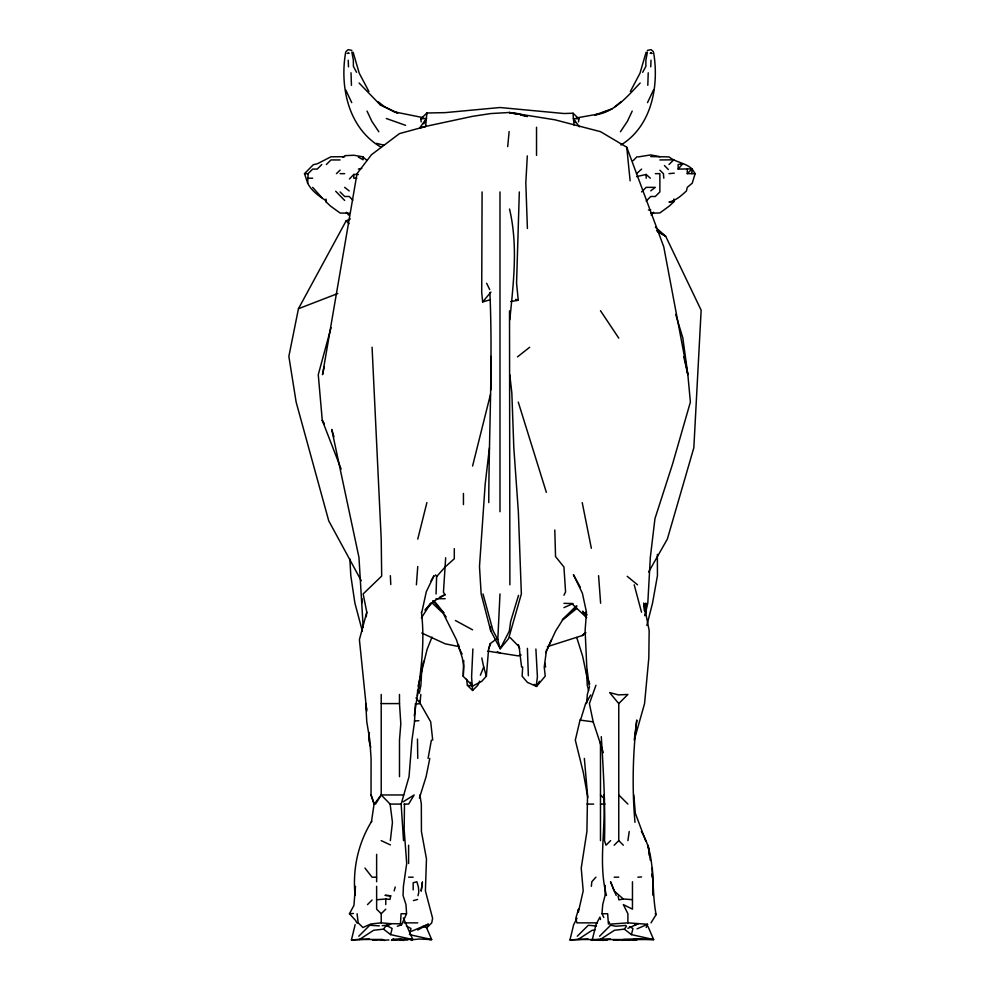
<?xml version="1.0" encoding="UTF-8"?>
<svg xmlns="http://www.w3.org/2000/svg" width="990" height="990" viewBox="0 0 990 990"><rect width="100%" height="100%" fill="white"/><g stroke="black" fill="none" stroke-linecap="round" stroke-linejoin="round"><path stroke-width="1.49" d="M385.766 904.6L385.766 898.97L376.633 899.774L376.633 909.166L381.212 913.733L381.212 922.866L370.842 923.979L362.934 927.506L358.182 922.866L357.093 913.733M404.106 832.899L404.489 804.09M463.444 504.591L463.444 493.441M509.887 584.805L509.516 310.823M536.531 155.393L536.531 127.252M600.485 840.634L600.485 741.597M611.498 924.016L627.895 922.866L627.895 913.733L623.329 904.6L632.462 909.166L632.462 881.756M381.212 694.448L381.212 794.958L375.544 804.09M605.175 885.431L605.076 895.455L602.712 904.6L601.994 913.733L603.801 917.458M488.763 502.586C488.911 432.543 492.933 362.427 489.889 292.434M371.374 822.368L374.071 804.09L371.04 794.958L371.077 758.414L369.827 740.136L366.783 721.859L365.768 703.593L366.721 709.682M482.093 191.936L481.709 292.434L482.637 301.938L489.864 299.859M436.058 593.988L436.627 576.588L435.476 574.905M472.886 648.957L471.587 676.999L472.577 690.476L467.391 685.315L466.599 679.227M647.807 85.313L648.227 72.802M363.194 627.45L358.962 557.407L331.737 429.487L333.952 436.751M650.764 66.862L651.012 60.192M645.369 615.273L645.876 603.083L644.935 610.694M691.849 173.646L692.047 168.894C685.563 162.805 675.96 162.521 669.005 156.903L650.739 156.556M496.238 639.119L490.842 643.166L488.627 648.772L486.362 676.182L481.709 681.368L472.762 685.971L463.258 676.356L463.691 665.923L462.318 657.904L456.39 639.627L443.371 613.627L431.986 602.786M415.392 703.593L414.525 721.859L411.939 740.136L409.043 776.68L401.148 804.09L403.524 840.634M509.763 374.666L511.842 392.943L513.81 447.765L518.352 511.719L521.359 593.951L508.6 638.587L500.197 648.772L497.797 639.627L499.987 593.951M417.347 696.007L417.644 690.166M519.317 191.936L516.57 283.301L518.253 300.292L510.716 301.542M578.346 912.211L583.197 890.889L581.229 868.044L586.909 831.501L587.54 794.958L584.347 758.414M361.758 603.083L361.981 598.641M376.633 886.322L376.633 899.774M421.814 668.559L420.899 685.315L419.302 693.149M445.673 557.754L443.446 592.366L445.166 594.656L433.769 601.153L425.044 610.211L430.873 603.083L421.394 617.909M527.311 155.888L525.814 182.804L527.398 228.48M509.813 319.844C513.414 282.979 518.178 245.78 509.528 209.051M522.671 667.037L522.126 676.182L527.398 682.37L536.518 686.441L545.23 676.182L544.24 667.037L546.554 649.7M404.304 831.501L406.704 863.478L403.413 886.322L403.041 895.455L405.974 904.6L406.593 913.733L401.519 924.833L400.443 923.831L401.074 913.733L406.308 913.733M416.406 584.805L417.755 566.54M369.394 732.526L368.8 740.136L370.743 747.165M586.736 702.071L587.342 694.448L589.52 686.615M421.183 121.881L420.837 118.837L426.443 118.416L419.661 127.982L425.601 126.584L426.888 113.008L445.166 112.625L499.987 107.514L563.941 113.516L573.074 113.231L578.903 118.837L578.531 121.881M346.29 212.281L348.74 215.127L349.223 213.246L340.09 213.023L330.499 206.069L325.809 201.613L326.428 201.032C319.238 196.218 311.763 191.206 307.68 183.261L308.1 173.646L312.679 169.08L317.246 169.08L321.812 164.513M420.812 694.448L419.983 703.593L419.673 700.549M345.621 52.544C339.644 87.145 348.468 128.106 380.704 146.978M507.709 146.644L509.12 131.534M644.304 610.694L643.723 603.083L649.155 630.494L648.821 657.904L644.564 703.593L634.231 740.136L636.805 719.99C632.746 753.873 632.016 788.486 634.986 822.368M591.352 886.322L591.81 881.756L595.918 877.19M325.809 201.613L326.094 199.089M390.345 840.634L392.448 822.368L390.122 804.09L381.212 794.958L374.257 804.09L371.04 794.958M489.431 447.765L485.162 484.308L479.494 566.54L481.152 593.951L490.718 630.766L500.197 648.772L509.318 631.063L510.667 621.361L518.537 595.337M366.25 616.795L366.795 612.216L363.144 593.951L381.682 576.081L381.212 539.129L372.067 347.255M536.221 685.872L537.409 676.95L535.887 649.019M463.753 660.54L463.258 676.356M627.895 840.634L629.244 831.501M577.999 912.211L578.507 909.166L575.809 918.299L576.923 922.866L597.44 922.866M419.414 798.002L426.108 776.68L429.796 758.414M414.266 715.869C419.364 681.702 425.737 646.767 421.418 612.216M428.088 758.414L431.38 740.136M647.423 52.049L645.913 59.907L645.864 66.367L642.671 72.332M423.769 661.196L421.047 670.985M390.691 895.814L385.271 895.344L390.691 895.814L389.973 899.427L385.766 898.97M488.936 648.772L490.013 643.488M421.827 612.216L426.306 591.698L434.053 575.673L431.034 580.895M417.99 895.74L418.807 892.027L418.399 886.99L416.864 881.756L413.177 882.734L413.177 889.849M324.163 367.191L322.517 374.666L357.019 173.658L371.448 154.749L399.477 133.601L426.888 126.126L472.577 116.325L490.842 113.553L509.12 112.501L518.253 113.664L527.398 116.511L520.369 114.976M644.911 615.731L647.807 603.083L650.331 557.407L654.947 518.673L672.507 464.211L690.389 402.076L687.852 374.666L682.803 337.838L675.675 314.399M580.202 719.408L575.314 740.136L583.32 772.547L587.812 797.569M369.579 938.978L351.438 939.906L355.138 924.672M418.151 686.045L427.074 649.428L431.999 637.127M588.11 938.978L569.968 939.906L573.668 924.672L576.984 918.324M610.409 938.978L592.268 939.906L595.968 924.672L599.94 917.062L600.534 919.512M403.351 917.94L412.818 939.56L390.629 934.622L392.114 928.509L386.397 925.316L382.177 925.662M409.476 934.622L410.974 928.509L406.395 925.959M647.918 926.306L653.648 939.56L631.447 934.622L632.944 928.509L629.516 926.603M350.336 218.926L346.154 220.795L298.448 308.731L288.857 356.4L296.134 402.076L328.742 520.851L361.226 580.66M417.755 539.129L426.888 502.586M472.577 466.03L490.471 394.428M646.854 625.457L652.534 603.083L657.447 575.673L657.36 554.351M366.795 612.216L359.407 639.627L366.733 711.204M646.136 52.185L639.998 73.21L630.358 91.476M331.031 327.678L318.26 374.666L322.27 420.354L341.142 469.111M394.181 890.889L395.257 887.028M678.15 169.08L682.716 163.833L678.15 164.513L678.15 169.08L692.047 168.894L695.153 173.646L692.22 183.187L687.283 187.358L686.429 190.959C681.417 195.612 675.836 200.586 669.005 202.084L674.054 201.527L673.918 198.99M595.943 685.315L589.396 703.593L593.196 721.859L603.343 752.635M586.29 703.593L587.689 699.67M422.705 926.405L426.888 927.655L428.175 924.19L411.543 931.281M545.824 652.682L551.554 639.627M627.895 922.866L647.584 924.276L646.173 927.494M480.36 675.242L483.714 667.037L481.808 657.991M479.618 681.132L477.799 685.315L472.577 690.476M371.696 821.267C357.922 843.641 352.465 869.381 355.076 895.455L355.398 886.322L353.95 905.392L349.458 913.733L355.806 920.688L356.746 922.866L358.182 922.866M547.383 648.772L555.576 631.125L562.605 619.95L576.836 608.442M632.214 111.09L627.437 121.25L620.408 131.794M647.51 102.638L653.536 89.892M423.831 123.886L426.443 118.416M563.941 595.225L565.575 591.933L563.941 566.998L555.526 556.541L554.808 529.996M539.439 681.306L536.518 686.441L534.303 684.337M648.611 572.01L667.334 539.129L693.841 447.765L701.143 310.179L665.651 236.189L655.355 227.168M590.721 694.98L585.622 703.593L580.511 720.151L593.282 721.859M650.999 922.866L656.123 914.599C650.653 887.065 656.63 856.461 641.359 831.501M345.918 51.641L348.183 49.648L351.883 50.391M372.549 940.314L381.496 939.72M391.409 940.314L400.344 939.72M591.08 940.314L600.027 939.72M613.379 940.314L622.314 939.72M351.438 939.906L359.444 939.522L373.626 930.278L383.489 929.14L386.397 925.316L390.32 924.252M592.268 939.906L600.274 939.522L614.443 930.278L624.319 929.14L626.497 926.281M482.637 301.938L490.916 292.099M651.148 215.078L653.648 212.244M436.627 576.588L445.166 566.948L454.299 558.756L454.299 548.67M349.421 178.967L353.789 174.426L358.355 174.488M307.68 183.261L304.512 173.646L313.323 164.687L317.246 163.82L330.945 156.791L344.656 156.705M576.18 606.004L562.345 619.864L576.997 606.09M381.212 913.733L385.766 909.166M326.378 164.513L330.945 159.947L340.09 159.947M641.594 191.924L646.173 187.358L655.306 187.358L650.739 190.835M646.173 201.057L650.739 196.49L655.306 196.49L659.872 191.924L659.872 173.646L655.306 173.646M695.153 173.646L687.283 173.646L692.047 168.894M367.5 904.6L372.067 900.021M618.762 703.593L627.895 694.448L618.416 694.893L609.63 692.604L618.762 703.593L618.762 840.634L623.329 845.2M614.184 845.2L618.762 840.634M358.764 936.231L369.79 925.254L379.368 925.885M577.294 936.231L588.32 925.254L596.487 925.996M599.581 936.231L610.607 925.254L615.966 926.232L625.816 925.427M669.005 164.513L673.745 159.823L659.872 159.947M610.607 840.634L606.004 845.2L604.519 840.634C605.385 805.947 603.492 771.346 601.277 736.671M426.888 927.655L431.739 922.866L432.605 918.299L425.403 890.889L426.467 858.912L421.431 831.501L421.332 804.09L419.921 794.958M420.837 118.837L426.888 113.008L426.888 113.862M336.439 173.646L340.09 170.144M640.171 83.024C627.054 96.661 614.815 112.13 594.73 115.026L612.278 108.751M636.521 173.745L641.594 169.08M343.047 157.323L345.015 155.653L353.975 155.257L362.922 156.841L363.107 159.774L358.355 157.113M620.916 145.01C651.754 126.126 659.229 85.994 653.623 52.544M614.58 106.92L620.94 101.846M517.485 356.883L529.675 347.255M585.894 632.746L582.219 635.568L547.334 646.656M647.361 50.391L651.061 49.648L653.338 51.641M569.968 939.906L577.974 939.522L592.156 930.278L594.978 929.957M403.153 801.813L414.154 794.958L408.623 804.09L404.044 804.09M393.575 938.978L392.325 939.745L400.665 939.027L412.818 939.56L410.702 939.696M412.422 938.978L411.184 939.745L419.512 939.027L431.677 939.56L426.566 927.692M634.392 938.978L633.154 939.745L641.483 939.027L653.648 939.56L577.974 939.522M428.175 924.19L417.755 930.055L417.755 928.781M386.187 926.009L391.174 923.682L400.443 923.831M439.944 596.97L445.166 594.656M627.895 928.335L638.043 923.818L634.231 925.341M563.941 607.625L573.074 603.566L563.941 603.343M637.04 928.855L647.584 924.276M601.487 113.108L608.046 110.546M298.448 308.731L337.8 293.523M397.324 926.269L401.519 924.833M521.161 654.972L518.253 655.887L487.798 651.123M413.399 900.603L417.557 899.465M429.561 939.696L431.677 939.56L410.9 934.944M636.57 176.579L646.173 174.463L650.356 178.225M638.179 156.915L650.739 154.91L659.872 156.705M632.462 899.663L623.329 898.994L618.874 899.861L618.069 896.111M358.355 169.08L361.783 168.424M576.329 117.959L597.205 114.246M381.026 940.351L388.934 939.943M399.873 940.351L407.793 939.943M599.556 940.351L607.464 939.943M629.764 939.943L621.844 940.351M415.862 704.1L420.329 703.593L430.687 721.859L432.717 740.136M669.005 173.646L674.24 173.151M347.131 53.386L349.124 53.225L348.146 53.287M648.413 209.967L650.739 209.781M636.867 939.733L623.329 939.98M637.869 877.19L641.57 876.942M349.458 913.733L353.43 913.485M414.389 720.968L418.869 720.695M650.739 213.246L659.872 212.949L669.376 205.994L674.054 201.527L673.373 200.958M623.465 939.436L641.483 939.027M359.444 939.522L382.647 939.436M392.213 939.473L401.495 939.436M304.512 173.646L308.1 173.646M340.09 173.646L344.656 173.646M308.1 178.225L312.679 178.225M356.833 178.225L353.789 178.225L353.789 174.426M436.033 598.715L445.166 598.702M381.212 703.593L399.49 703.593L400.814 723.801L399.49 740.136L399.49 776.68M381.212 794.958L403.66 794.958M390.122 804.09L401.148 804.09M587.021 804.09L593.678 804.09M600.485 804.09L605.051 804.09M376.633 877.19L372.067 877.19L364.939 868.044M408.61 877.19L413.177 877.19M614.184 877.19L618.762 877.19M602.254 913.733L607.662 913.733L608.404 924.091M404.044 922.866L417.755 922.866M578.903 118.837L573.383 118.552L573.074 113.231M381.212 922.866L391.174 923.682M467.391 685.315L472.762 685.971L470.312 682.296M458.865 646.581L445.166 643.809L421.777 633.018M359.073 83.024L380.049 104.655L394.292 111.845L422.817 117.587M517.56 114.357L509.12 112.501L554.808 119.778L600.485 131.658L626.757 147.225L663.745 246.758L687.852 374.666L683.744 356.722M376.559 143.377L384.071 145.221M601.041 939.98L603.071 940.5M401.358 939.98L403.388 940.5M382.511 939.98L384.541 940.5M386.323 118.503L405.578 125.334M515.642 299.351L518.253 300.292M394.292 111.845L397.77 113.108L380.049 104.655M497.277 651.791L499.987 652.88M381.212 840.634L390.444 844.94M455.388 620.495L472.577 629.826M657.657 231.66L665.651 236.189L656.593 230.707M624.319 929.14L631.447 934.622M383.489 929.14L390.629 934.622M623.329 898.994L614.159 890.926L610.558 881.756L616.188 895.455M344.656 187.358L349.223 190.934M378.304 101.846L384.677 106.92M366.807 160.405L362.922 156.841M627.215 576.316L637.535 584.805M655.17 913.733L656.123 914.599M571.713 603.541L586.662 617.686M659.872 170.218L663.424 173.646L663.795 178.225M352.873 200.153L349.223 196.49L344.656 196.49L340.09 191.924M618.762 794.958L627.895 804.09M600.485 794.958L604.543 799.017M346.154 220.795L349.062 223.728M335.697 191.256L344.656 200.413M664.438 165.54L668.349 169.537M510.196 637.634L519.094 646.755L521.594 667.037M432.779 600.744L444.003 613.144L434.462 601.252M312.679 187.358L321.812 197.616M586.352 615.879L582.677 611.189L586.327 617.117M416.023 697.876L420.329 703.593M579.348 126.794L573.383 118.552L574.175 125.284M444.461 614.642L446.168 617.079M378.848 131.794L371.807 121.25L367.043 111.09M600.485 310.712L618.762 338.122M368.899 91.476L359.246 73.21L353.108 52.185M323.854 423.002L322.27 420.354L324.312 424.5M580.388 587.367L573.408 574.633L582.392 593.27L586.476 612.216L585.115 630.494L586.785 667.037L589.1 685.315M356.573 72.332L353.393 66.367L353.331 59.907L351.821 52.049M497.797 639.627L492.958 630.494L483.009 593.951M462.095 653.994L459.36 648.772L458.481 644.552M486.647 283.301L489.704 289.587M608.862 921.64L610.607 925.254M345.708 89.892L351.735 102.638M574.014 119.901L575.277 122.599M586.711 614.926L585.61 612.216L586.748 615.05M589.718 684.003L586.798 676.182L582.664 656.296L576.725 637.449M645.851 841.438L635.332 813.223L633.773 794.958M518.339 644.552L519.688 648.772M518.253 402.076L546.344 492.339M483.714 667.037L486.362 676.182M634.206 584.805L641.52 612.216M362.439 631.422L354.89 603.083L350.807 575.673L349.866 558.929M588.592 690.537L587.28 685.315L586.451 670.082M633.13 160.652L637.028 156.705M544.809 663.127L545.614 667.037M582.219 502.586L591.352 548.262M606.462 895.455C597.861 862.451 606.214 828.531 603.702 794.958M649.465 855.867L648.116 845.2L650.368 860.434M651.841 874.145L652.163 877.19M626.757 147.225L630.123 180.811M598.579 575.673L600.621 603.219M490.458 626.484L490.718 630.766M390.345 575.673L390.778 584.533M418.597 685.315L418.745 688.359M348.232 60.192L348.492 66.862M527.398 648.363L528.363 675.712M652.323 868.044L653.251 895.455L652.955 886.322M351.017 72.802L351.438 85.313M417.471 739.097L417.755 758.414M399.477 694.448L399.49 703.593M687.283 169.08L687.283 173.646M646.173 174.463L646.173 178.225M499.987 191.936L499.987 511.719M490.842 356.388L490.842 389.899M408.61 845.2L408.61 863.478M376.633 854.345L376.633 881.756M422.408 882.164L421.196 890.889L422.408 882.164M584.459 633.476L582.219 635.568L584.484 633.513M651.098 53.287L650.133 53.225L652.113 53.386L651.098 53.287"/></g></svg>
